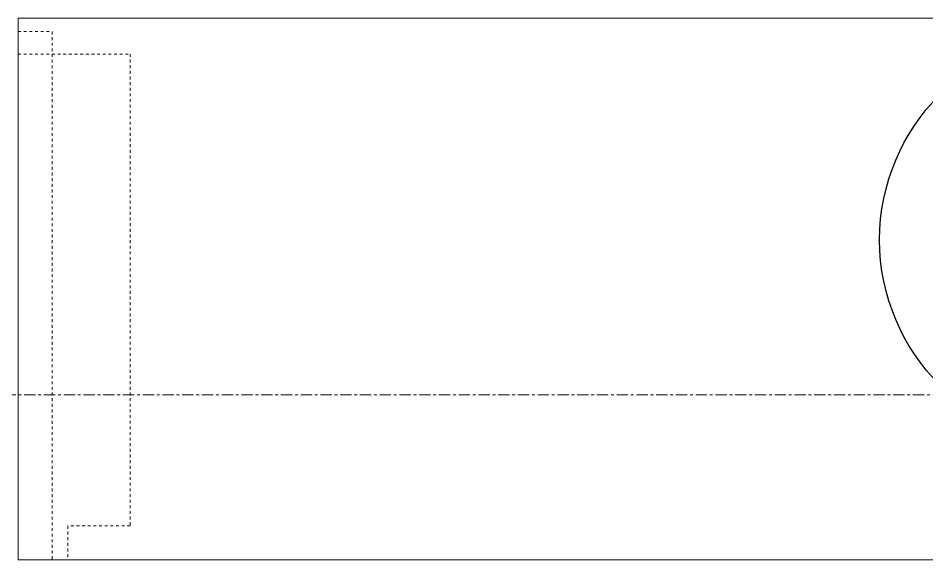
# Model space of a CAD drawing. Header units: inches. Extents: x 29752 to 31446, y 4278 to 5722.
# Drawn here: x 30255.5 to 30295.76, y 4393.37 to 4417.37 of the extents above; entities that cross this region are included whole.
import ezdxf

# ---------------------------------------------------------------- set-up
doc = ezdxf.new("R2010")
doc.units = ezdxf.units.IN
doc.header["$MEASUREMENT"] = 0
doc.linetypes.add('Dash', pattern=[0.25, 0.125, -0.125])
doc.linetypes.add('Grid Line 1_2_', pattern=[0.875, 0.5, -0.125, 0.125, -0.125])
for name, color, linetype, lineweight in [('A-ANNO-NOTE', 131, 'Continuous', 30), ('I-FURN', 30, 'Continuous', 9), ('I-FURN-HDLN', 30, 'Dash', 9), ('S-GRID', 1, 'Continuous', 9)]:
    doc.layers.add(name, color=color, linetype=linetype, lineweight=lineweight)

# ---------------------------------------------------------------- blocks, each defined once
blk = doc.blocks.new('Worksurface-Mounted-Teknion-JNWSSN-Single_Sided_Rectangular-R2015 - 24_ Depth-V51-FIRST FLOOR POWER _ SIGNAL')
at = {"layer": 'I-FURN'}
for p, q in [((-21, -23.782), (21, -23.782)), ((-21, -47.782), (-21, -23.782)), ((21, -47.782), (-21, -47.782))]:
    blk.add_line(p, q, dxfattribs=at)
at = {"layer": 'I-FURN-HDLN'}
for p, q in [((-21, -24.374), (-19.5, -24.374)), ((-19.5, -24.374), (-19.5, -47.782)), ((-21, -25.369), (-16.039, -25.369)), ((-16.039, -25.369), (-16.039, -46.282)), ((-16.039, -46.282), (-18.795, -46.282)), ((-18.795, -46.282), (-18.795, -47.782))]:
    blk.add_line(p, q, dxfattribs=at)

msp = doc.modelspace()

# ---------------------------------------------------------------- linework, layer by layer
at = {"layer": 'A-ANNO-NOTE'}
msp.add_circle((30302.739, 4407.547), 9.07, dxfattribs=at)
at = {"layer": 'S-GRID', "linetype": 'Grid Line 1_2_'}
msp.add_line((31446.272, 4400.686), (29775.662, 4400.686), dxfattribs=at)

# ---------------------------------------------------------------- block references
at = {"layer": 'I-FURN'}
msp.add_blockref('Worksurface-Mounted-Teknion-JNWSSN-Single_Sided_Rectangular-R2015 - 24_ Depth-V51-FIRST FLOOR POWER _ SIGNAL', (30276.504, 4441.151), dxfattribs=at)

doc.saveas('drawing.dxf')
